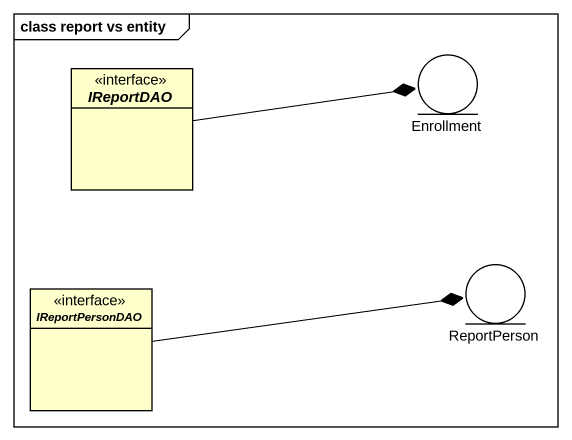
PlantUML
@startuml
mainframe class report vs entity
allowmixing
hide circle
hide empty members
entity Enrollment
interface IReportDAO
interface IReportPersonDAO
entity ReportPerson
IReportDAO -right-* Enrollment
IReportPersonDAO -right-* ReportPerson
@enduml
